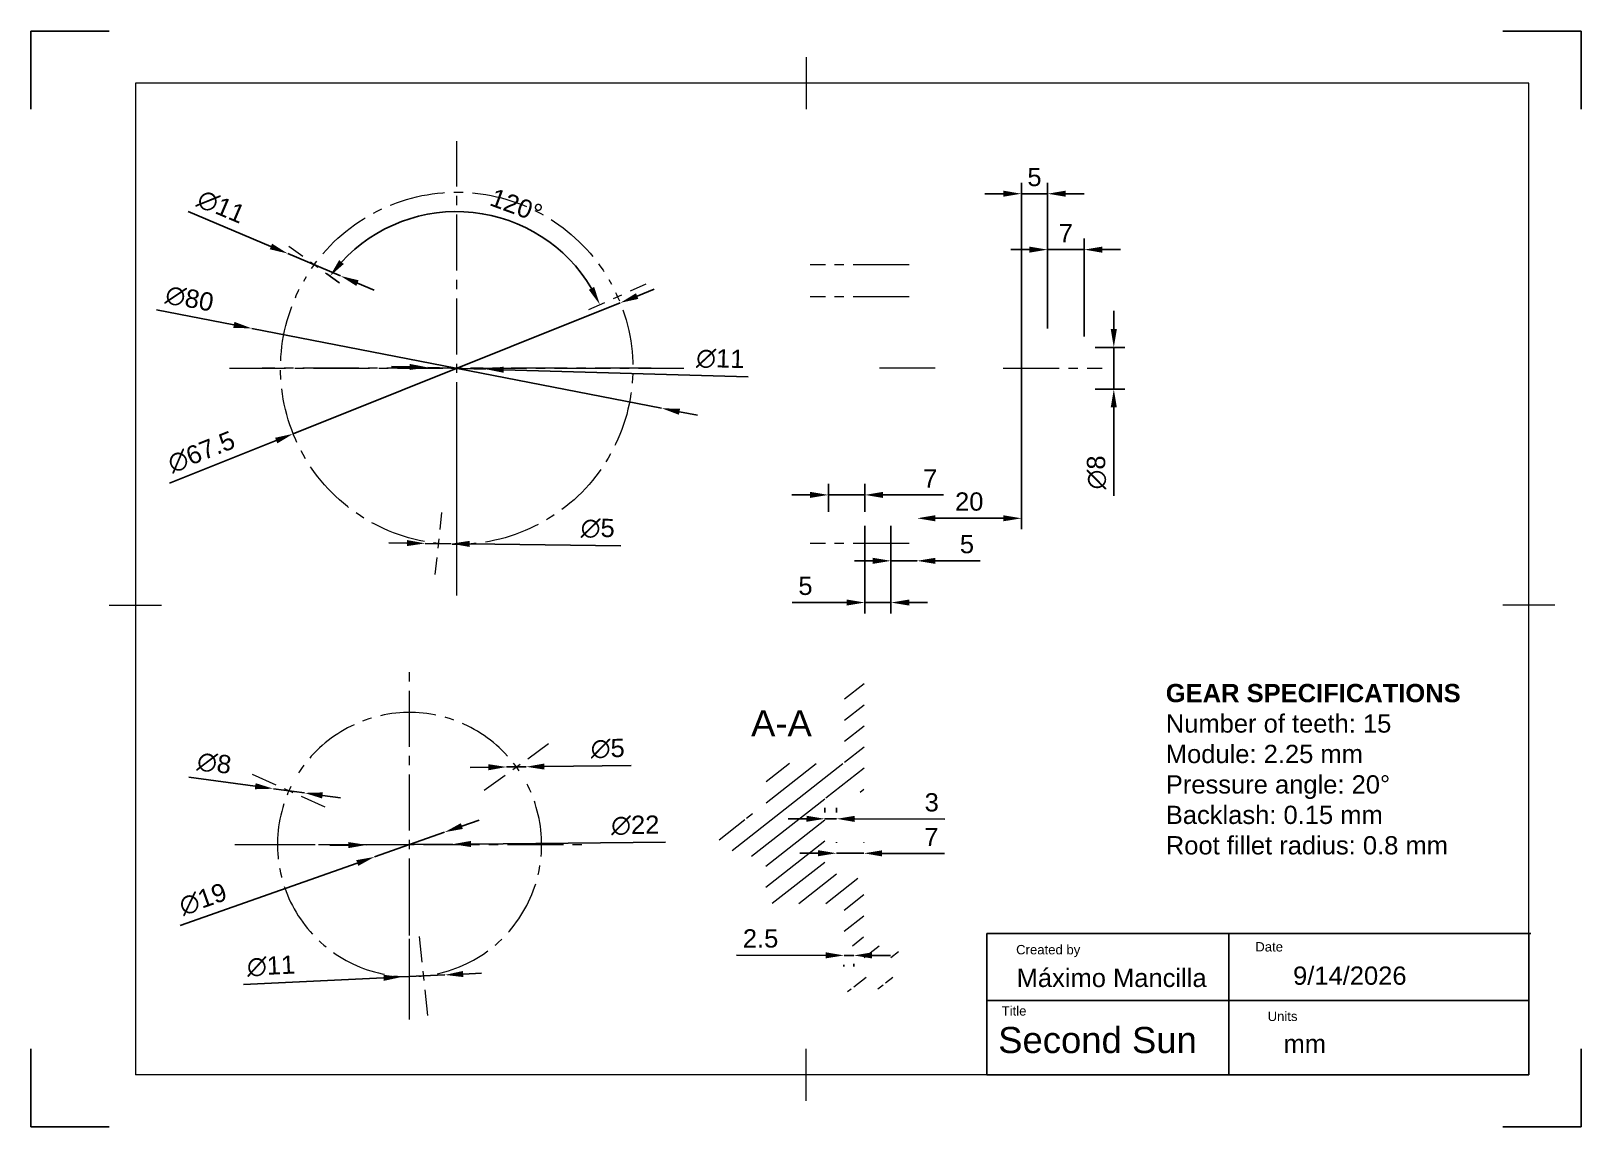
# Paper-space layout 'Sheet1' of a CAD drawing. Header units: millimetres. Extents: x 0 to 297, y 0 to 210.
import ezdxf
from ezdxf.enums import TextEntityAlignment as Align

# ---------------------------------------------------------------- set-up
doc = ezdxf.new("R2010")
doc.units = ezdxf.units.MM
doc.header["$LTSCALE"] = 0.75
doc.linetypes.add('CENTER2', pattern=[28.575, 19.05, -3.175, 3.175, -3.175])
for name, color, linetype, lineweight in [('BORDER', 7, 'Continuous', 18), ('FD_Dimensions', 7, 'Continuous', 18), ('Hatching', 7, 'Continuous', 18), ('Notes', 7, 'Continuous', 18), ('Smart Centers', 7, 'CENTER2', 18), ('TITLEBLOCK', 7, 'Continuous', 25), ('View Labels', 7, 'Continuous', 18)]:
    doc.layers.add(name, color=color, linetype=linetype, lineweight=lineweight)
doc.styles.add('FusionTitle', font='arial.ttf')
doc.styles.get("Standard").update_dxf_attribs({"font": 'arial.ttf'})
doc.dimstyles.new('Dim-ISO-25', dxfattribs={"dimtxt": 3.5, "dimasz": 3.5, "dimexe": 2.1, "dimexo": 2.1, "dimgap": 1.4, "dimtad": 1, "dimzin": 12, "dimdsep": 46, "dimtxsty": 'Standard', "dimcen": 0, "dimazin": 3, "dimtp": 0.1, "dimtm": 0.1, "dimtfac": 0.714286, "dimtmove": 0, "dimatfit": 3, "dimfxl": 1, "dimtzin": 12, "dimarcsym": 0})

# ---------------------------------------------------------------- blocks, each defined once
blk = doc.blocks.new('ISO_A4(L)_SHEET')
at = {"layer": 'BORDER'}
for p, q in [((148.5, 205), (148.5, 195)), ((287, 200), (20, 200)), ((20, 200), (20, 10)), ((287, 10), (287, 200)), ((15, 100), (25, 100)), ((292, 100), (282, 100)), ((148.5, 5), (148.5, 15)), ((287, 10), (20, 10))]:
    blk.add_line(p, q, dxfattribs=at)
at = {"layer": 'Defpoints'}
for p, q in [((0, 210), (0, 195)), ((15, 210), (0, 210)), ((297, 210), (282, 210)), ((297, 195), (297, 210)), ((0, 15), (0, 0)), ((297, 0), (297, 15)), ((0, 0), (15, 0)), ((282, 0), (297, 0))]:
    blk.add_line(p, q, dxfattribs=at)
blk = doc.blocks.new('*D25')
at = {"layer": 'Defpoints', "color": 0, "transparency": 16777216}
for p in [(42.3, 153.02), (120.83, 137.71)]:
    blk.add_point(p, dxfattribs=at)
at = {"layer": 'FD_Dimensions', "color": 0, "lineweight": -2, "transparency": 16777216}
for p, q in [((24.04, 156.58), (38.87, 153.69)), ((120.83, 137.71), (42.3, 153.02)), ((124.26, 137.04), (127.7, 136.37))]:
    blk.add_line(p, q, dxfattribs=at)
at = {"layer": 'FD_Dimensions', "color": 0, "transparency": 16777216}
for points in [[(38.98, 154.27), (38.76, 153.12), (42.3, 153.02)], [(124.37, 137.61), (124.15, 136.47), (120.83, 137.71)]]:
    blk.add_solid(points, dxfattribs=at)
at = {"layer": 'FD_Dimensions', "color": 0, "transparency": 16777216, "insert": (30.37, 158.7), "char_height": 3.5, "attachment_point": 5, "rotation": 348.9655}
blk.add_mtext('∅80', dxfattribs=at)
blk = doc.blocks.new('*U28')
at = {"layer": 'Smart Centers', "color": 0, "ltscale": 0.75, "transparency": 16777216}
blk.add_line((12, 0), (-7, 0), dxfattribs=at)
blk = doc.blocks.new('*U29')
at = {"layer": 'Smart Centers', "color": 0, "ltscale": 0.75, "transparency": 16777216}
blk.add_line((6, 0), (-6, 0), dxfattribs=at)
blk = doc.blocks.new('*U30')
at = {"layer": 'Smart Centers', "color": 0, "ltscale": 0.75, "transparency": 16777216}
blk.add_line((-6, 0), (13, 0), dxfattribs=at)
blk = doc.blocks.new('*U31')
at = {"layer": 'Smart Centers', "color": 0, "ltscale": 0.75, "transparency": 16777216}
blk.add_line((12, 0), (-7, 0), dxfattribs=at)
blk = doc.blocks.new('*D32')
at = {"layer": 'Defpoints', "color": 0, "transparency": 16777216}
for p in [(152.78, 121.11), (152.78, 115.8), (159.78, 115.8)]:
    blk.add_point(p, dxfattribs=at)
at = {"layer": 'FD_Dimensions', "color": 0, "lineweight": -2, "transparency": 16777216}
for p, q in [((152.78, 117.9), (152.78, 123.21)), ((159.78, 117.9), (159.78, 123.21)), ((149.28, 121.11), (145.78, 121.11)), ((152.78, 121.11), (159.78, 121.11)), ((163.28, 121.11), (174.83, 121.11))]:
    blk.add_line(p, q, dxfattribs=at)
at = {"layer": 'FD_Dimensions', "color": 0, "transparency": 16777216}
for points in [[(149.28, 121.7), (149.28, 120.53), (152.78, 121.11)], [(163.28, 121.7), (163.28, 120.53), (159.78, 121.11)]]:
    blk.add_solid(points, dxfattribs=at)
at = {"layer": 'FD_Dimensions', "color": 0, "transparency": 16777216, "insert": (172.3, 124.26), "char_height": 3.5, "attachment_point": 5}
blk.add_mtext('7', dxfattribs=at)
blk = doc.blocks.new('*D33')
at = {"layer": 'Defpoints', "color": 0, "transparency": 16777216}
for p in [(159.78, 117.3), (164.78, 117.3), (164.78, 100.49)]:
    blk.add_point(p, dxfattribs=at)
at = {"layer": 'FD_Dimensions', "color": 0, "lineweight": -2, "transparency": 16777216}
for p, q in [((159.78, 115.2), (159.78, 98.39)), ((164.78, 115.2), (164.78, 98.39)), ((156.28, 100.49), (145.84, 100.49)), ((164.78, 100.49), (159.78, 100.49)), ((168.28, 100.49), (171.78, 100.49))]:
    blk.add_line(p, q, dxfattribs=at)
at = {"layer": 'FD_Dimensions', "color": 0, "transparency": 16777216}
for points in [[(156.28, 101.07), (156.28, 99.91), (159.78, 100.49)], [(168.28, 101.07), (168.28, 99.91), (164.78, 100.49)]]:
    blk.add_solid(points, dxfattribs=at)
at = {"layer": 'FD_Dimensions', "color": 0, "transparency": 16777216, "insert": (148.4, 103.67), "char_height": 3.5, "attachment_point": 5}
blk.add_mtext('5', dxfattribs=at)
blk = doc.blocks.new('*D34')
at = {"layer": 'Defpoints', "color": 0, "transparency": 16777216}
for p in [(194.78, 178.82), (194.78, 150.87), (189.78, 140.12)]:
    blk.add_point(p, dxfattribs=at)
at = {"layer": 'FD_Dimensions', "color": 0, "lineweight": -2, "transparency": 16777216}
for p, q in [((186.28, 178.82), (182.78, 178.82)), ((189.78, 142.22), (189.78, 180.92)), ((189.78, 178.82), (194.78, 178.82)), ((194.78, 152.97), (194.78, 180.92)), ((198.28, 178.82), (201.78, 178.82))]:
    blk.add_line(p, q, dxfattribs=at)
at = {"layer": 'FD_Dimensions', "color": 0, "transparency": 16777216}
for points in [[(186.28, 179.41), (186.28, 178.24), (189.78, 178.82)], [(198.28, 179.41), (198.28, 178.24), (194.78, 178.82)]]:
    blk.add_solid(points, dxfattribs=at)
at = {"layer": 'FD_Dimensions', "color": 0, "transparency": 16777216, "insert": (192.28, 182), "char_height": 3.5, "attachment_point": 5}
blk.add_mtext('5', dxfattribs=at)
blk = doc.blocks.new('*D35')
at = {"layer": 'Defpoints', "color": 0, "transparency": 16777216}
for p in [(201.78, 168.11), (194.78, 150.87), (201.78, 149.37)]:
    blk.add_point(p, dxfattribs=at)
at = {"layer": 'FD_Dimensions', "color": 0, "lineweight": -2, "transparency": 16777216}
for p, q in [((194.78, 152.97), (194.78, 170.21)), ((201.78, 151.47), (201.78, 170.21)), ((191.28, 168.11), (187.78, 168.11)), ((194.78, 168.11), (201.78, 168.11)), ((205.28, 168.11), (208.78, 168.11))]:
    blk.add_line(p, q, dxfattribs=at)
at = {"layer": 'FD_Dimensions', "color": 0, "transparency": 16777216}
for points in [[(191.28, 168.69), (191.28, 167.52), (194.78, 168.11)], [(205.28, 168.69), (205.28, 167.52), (201.78, 168.11)]]:
    blk.add_solid(points, dxfattribs=at)
at = {"layer": 'FD_Dimensions', "color": 0, "transparency": 16777216, "insert": (198.28, 171.26), "char_height": 3.5, "attachment_point": 5}
blk.add_mtext('7', dxfattribs=at)
blk = doc.blocks.new('*D36')
at = {"layer": 'Defpoints', "color": 0, "transparency": 16777216}
for p in [(189.78, 156.42), (169.78, 116.63), (189.78, 116.63)]:
    blk.add_point(p, dxfattribs=at)
at = {"layer": 'FD_Dimensions', "color": 0, "lineweight": -2, "transparency": 16777216}
for p, q in [((189.78, 154.32), (189.78, 114.53)), ((173.28, 116.63), (186.28, 116.63))]:
    blk.add_line(p, q, dxfattribs=at)
at = {"layer": 'FD_Dimensions', "color": 0, "transparency": 16777216}
for points in [[(173.28, 117.22), (173.28, 116.05), (169.78, 116.63)], [(186.28, 117.22), (186.28, 116.05), (189.78, 116.63)]]:
    blk.add_solid(points, dxfattribs=at)
at = {"layer": 'FD_Dimensions', "color": 0, "transparency": 16777216, "insert": (179.78, 119.82), "char_height": 3.5, "attachment_point": 5}
blk.add_mtext('20', dxfattribs=at)
blk = doc.blocks.new('ISO_TITLEBLOCK 1')
at = {"layer": 'TITLEBLOCK'}
for p, q in [((0.39, 27.07), (-103.85, 27.07)), ((-103.85, 0), (-103.85, 27.07)), ((-57.45, -0.13), (-57.45, 26.93)), ((0, 0), (0, 27.07)), ((-103.85, 14.24), (-0.13, 14.24)), ((-103.85, 0), (0, 0))]:
    blk.add_line(p, q, dxfattribs=at)
at = {"layer": 'TITLEBLOCK', "style": 'FusionTitle'}
for s, p in [('Created by', (-98.24, 24.88)), ('Date', (-52.41, 25.43)), ('Title', (-101.01, 13.15)), ('Units', (-50.05, 12.11))]:
    blk.add_text(s, height=1.8, dxfattribs=at).set_placement(p, align=Align.TOP_LEFT)
blk.add_attdef('CREATED_DATE', text='', height=3.5, dxfattribs=at).set_placement((-23.42, 20.75), align=Align.TOP_RIGHT)
for tag, height, p in [('CREATED_BY', 3.5, (-98.14, 20.32)), ('TITLE_1', 5, (-101.67, 9.17))]:
    blk.add_attdef(tag, text='', height=height, dxfattribs=at).set_placement(p, align=Align.TOP_LEFT)
blk.add_attdef('Units', text='', height=3.5, dxfattribs=at).set_placement((-42.93, 7.7), align=Align.TOP_CENTER)
blk = doc.blocks.new('*D38')
at = {"layer": 'Defpoints', "color": 0, "transparency": 16777216}
for p in [(75.54, 111.83), (80.54, 111.77)]:
    blk.add_point(p, dxfattribs=at)
at = {"layer": 'FD_Dimensions', "color": 0, "lineweight": -2, "transparency": 16777216}
for p, q in [((72.04, 111.88), (68.54, 111.93)), ((75.54, 111.83), (80.54, 111.77)), ((113.01, 111.35), (84.04, 111.72))]:
    blk.add_line(p, q, dxfattribs=at)
at = {"layer": 'FD_Dimensions', "color": 0, "transparency": 16777216}
for points in [[(72.04, 112.46), (72.03, 111.3), (75.54, 111.83)], [(84.04, 112.31), (84.03, 111.14), (80.54, 111.77)]]:
    blk.add_solid(points, dxfattribs=at)
at = {"layer": 'FD_Dimensions', "color": 0, "transparency": 16777216, "insert": (108.59, 114.69), "char_height": 3.5, "attachment_point": 5, "rotation": 359.2537}
blk.add_mtext('∅5', dxfattribs=at)
blk = doc.blocks.new('*D39')
at = {"layer": 'Defpoints', "color": 0, "transparency": 16777216}
for p in [(76.07, 145.53), (87.06, 145.21)]:
    blk.add_point(p, dxfattribs=at)
at = {"layer": 'FD_Dimensions', "color": 0, "lineweight": -2, "transparency": 16777216}
for p, q in [((72.57, 145.63), (69.07, 145.73)), ((76.07, 145.53), (87.06, 145.21)), ((137.45, 143.73), (90.56, 145.1))]:
    blk.add_line(p, q, dxfattribs=at)
at = {"layer": 'FD_Dimensions', "color": 0, "transparency": 16777216}
for points in [[(72.59, 146.21), (72.55, 145.05), (76.07, 145.53)], [(90.58, 145.69), (90.54, 144.52), (87.06, 145.21)]]:
    blk.add_solid(points, dxfattribs=at)
at = {"layer": 'FD_Dimensions', "color": 0, "transparency": 16777216, "insert": (132.08, 147.17), "char_height": 3.5, "attachment_point": 5, "rotation": 358.3235}
blk.add_mtext('∅11', dxfattribs=at)
blk = doc.blocks.new('*D40')
at = {"layer": 'Defpoints', "color": 0, "transparency": 16777216}
for p in [(201.78, 149.37), (207.48, 149.37), (201.78, 141.37)]:
    blk.add_point(p, dxfattribs=at)
at = {"layer": 'FD_Dimensions', "color": 0, "lineweight": -2, "transparency": 16777216}
for p, q in [((207.48, 152.87), (207.48, 156.37)), ((203.88, 149.37), (209.58, 149.37)), ((207.48, 149.37), (207.48, 141.37)), ((203.88, 141.37), (209.58, 141.37)), ((207.48, 137.87), (207.48, 120.96))]:
    blk.add_line(p, q, dxfattribs=at)
at = {"layer": 'FD_Dimensions', "color": 0, "transparency": 16777216}
for points in [[(206.89, 152.87), (208.06, 152.87), (207.48, 149.37)], [(206.89, 137.87), (208.06, 137.87), (207.48, 141.37)]]:
    blk.add_solid(points, dxfattribs=at)
at = {"layer": 'FD_Dimensions', "color": 0, "transparency": 16777216, "insert": (204.19, 125.42), "char_height": 3.5, "attachment_point": 5, "rotation": 90}
blk.add_mtext('∅8', dxfattribs=at)
blk = doc.blocks.new('*D43')
at = {"layer": 'Defpoints', "color": 0, "transparency": 16777216}
for p in [(46.44, 64.82), (52.38, 64.01)]:
    blk.add_point(p, dxfattribs=at)
at = {"layer": 'FD_Dimensions', "color": 0, "lineweight": -2, "transparency": 16777216}
for p, q in [((30.25, 67.04), (42.97, 65.3)), ((52.38, 64.01), (46.44, 64.82)), ((55.85, 63.53), (59.32, 63.06))]:
    blk.add_line(p, q, dxfattribs=at)
at = {"layer": 'FD_Dimensions', "color": 0, "transparency": 16777216}
for points in [[(43.05, 65.88), (42.89, 64.72), (46.44, 64.82)], [(55.93, 64.11), (55.77, 62.95), (52.38, 64.01)]]:
    blk.add_solid(points, dxfattribs=at)
at = {"layer": 'FD_Dimensions', "color": 0, "transparency": 16777216, "insert": (35.11, 69.69), "char_height": 3.5, "attachment_point": 5, "rotation": 352.1871}
blk.add_mtext('∅8', dxfattribs=at)
blk = doc.blocks.new('*D44')
at = {"layer": 'Defpoints', "color": 0, "transparency": 16777216}
for p in [(64.29, 54.05), (80.78, 54.19)]:
    blk.add_point(p, dxfattribs=at)
at = {"layer": 'FD_Dimensions', "color": 0, "lineweight": -2, "transparency": 16777216}
for p, q in [((60.79, 54.02), (57.29, 53.99)), ((64.29, 54.05), (80.78, 54.19)), ((121.61, 54.55), (84.28, 54.22))]:
    blk.add_line(p, q, dxfattribs=at)
at = {"layer": 'FD_Dimensions', "color": 0, "transparency": 16777216}
for points in [[(60.78, 54.6), (60.79, 53.43), (64.29, 54.05)], [(84.28, 54.81), (84.29, 53.64), (80.78, 54.19)]]:
    blk.add_solid(points, dxfattribs=at)
at = {"layer": 'FD_Dimensions', "color": 0, "transparency": 16777216, "insert": (115.79, 57.79), "char_height": 3.5, "attachment_point": 5, "rotation": 0.5038}
blk.add_mtext('∅22', dxfattribs=at)
blk = doc.blocks.new('*D45')
at = {"layer": 'Defpoints', "color": 0, "transparency": 16777216}
for p in [(79.25, 56.49), (65.82, 51.75)]:
    blk.add_point(p, dxfattribs=at)
at = {"layer": 'FD_Dimensions', "color": 0, "lineweight": -2, "transparency": 16777216}
for p, q in [((79.25, 56.49), (65.82, 51.75)), ((82.55, 57.66), (85.85, 58.82)), ((28.58, 38.6), (62.52, 50.58))]:
    blk.add_line(p, q, dxfattribs=at)
at = {"layer": 'FD_Dimensions', "color": 0, "transparency": 16777216}
for points in [[(82.36, 58.21), (82.75, 57.11), (79.25, 56.49)], [(62.32, 51.13), (62.71, 50.03), (65.82, 51.75)]]:
    blk.add_solid(points, dxfattribs=at)
at = {"layer": 'FD_Dimensions', "color": 0, "transparency": 16777216, "insert": (32.96, 43.63), "char_height": 3.5, "attachment_point": 5, "rotation": 19.4481}
blk.add_mtext('∅19', dxfattribs=at)
blk = doc.blocks.new('*D49')
at = {"layer": 'Defpoints', "color": 0, "transparency": 16777216}
for p in [(91.14, 68.98), (94.89, 69.02)]:
    blk.add_point(p, dxfattribs=at)
at = {"layer": 'FD_Dimensions', "color": 0, "lineweight": -2, "transparency": 16777216}
for p, q in [((87.64, 68.94), (84.14, 68.89)), ((91.14, 68.98), (94.89, 69.02)), ((115.01, 69.26), (98.39, 69.06))]:
    blk.add_line(p, q, dxfattribs=at)
at = {"layer": 'FD_Dimensions', "color": 0, "transparency": 16777216}
for points in [[(87.63, 69.52), (87.64, 68.35), (91.14, 68.98)], [(98.38, 69.65), (98.39, 68.48), (94.89, 69.02)]]:
    blk.add_solid(points, dxfattribs=at)
at = {"layer": 'FD_Dimensions', "color": 0, "transparency": 16777216, "insert": (110.51, 72.49), "char_height": 3.5, "attachment_point": 5, "rotation": 0.6742}
blk.add_mtext('∅5', dxfattribs=at)
blk = doc.blocks.new('*D50')
at = {"layer": 'Defpoints', "color": 0, "transparency": 16777216}
for p in [(164.78, 108.48), (169.78, 108.48), (169.78, 108.48)]:
    blk.add_point(p, dxfattribs=at)
at = {"layer": 'FD_Dimensions', "color": 0, "lineweight": -2, "transparency": 16777216}
for p, q in [((161.28, 108.48), (157.78, 108.48)), ((164.78, 108.48), (169.78, 108.48)), ((173.28, 108.48), (181.9, 108.48))]:
    blk.add_line(p, q, dxfattribs=at)
at = {"layer": 'FD_Dimensions', "color": 0, "transparency": 16777216}
for points in [[(161.28, 109.06), (161.28, 107.9), (164.78, 108.48)], [(173.28, 109.06), (173.28, 107.9), (169.78, 108.48)]]:
    blk.add_solid(points, dxfattribs=at)
at = {"layer": 'FD_Dimensions', "color": 0, "transparency": 16777216, "insert": (179.34, 111.66), "char_height": 3.5, "attachment_point": 5}
blk.add_mtext('5', dxfattribs=at)
blk = doc.blocks.new('*U51')
at = {"layer": 'Smart Centers', "color": 0, "ltscale": 0.75, "transparency": 16777216}
for p, q in [((0, 2.68), (0, 43.5)), ((-43.5, 0), (-2.68, 0)), ((2.68, 0), (43.5, 0)), ((0, -43.5), (0, -2.68))]:
    blk.add_line(p, q, dxfattribs=at)
at = {"layer": 'Smart Centers', "color": 0, "linetype": 'Continuous', "ltscale": 0.75, "transparency": 16777216}
for p, q in [((-0.89, 0), (0.89, 0)), ((0, -0.89), (0, 0.89))]:
    blk.add_line(p, q, dxfattribs=at)
blk = doc.blocks.new('*U52')
at = {"layer": 'Smart Centers', "color": 0, "ltscale": 0.75, "transparency": 16777216}
blk.add_line((12, 0), (-7, 0), dxfattribs=at)
blk = doc.blocks.new('*U54')
at = {"layer": 'Smart Centers', "color": 0, "ltscale": 0.75, "transparency": 16777216}
for p, q in [((33.28, 14.82), (36.31, 16.17)), ((25.35, 11.29), (28.39, 12.64))]:
    blk.add_line(p, q, dxfattribs=at)
at = {"layer": 'Smart Centers', "color": 0, "linetype": 'Continuous', "ltscale": 0.75, "transparency": 16777216}
blk.add_line((30.02, 13.36), (31.65, 14.09), dxfattribs=at)
at = {"layer": 'Smart Centers', "color": 0, "linetype": 'Continuous', "ltscale": 0.75, "transparency": 16777216, "extrusion": (0, 0, -1)}
blk.add_arc((0, 0), 33.75, 154.4849, 157.5169, dxfattribs=at)
blk = doc.blocks.new('*U55')
at = {"layer": 'Smart Centers', "color": 0, "ltscale": 0.75, "transparency": 16777216}
for p, q in [((-2.9, -27.6), (-3.25, -30.9)), ((-3.81, -36.23), (-4.16, -39.53))]:
    blk.add_line(p, q, dxfattribs=at)
at = {"layer": 'Smart Centers', "color": 0, "linetype": 'Continuous', "ltscale": 0.75, "transparency": 16777216}
blk.add_line((-3.44, -32.68), (-3.62, -34.45), dxfattribs=at)
at = {"layer": 'Smart Centers', "color": 0, "linetype": 'Continuous', "ltscale": 0.75, "transparency": 16777216, "extrusion": (0, 0, -1)}
blk.add_arc((0, 0), 33.75, 274.4849, 277.5169, dxfattribs=at)
blk = doc.blocks.new('*U56')
at = {"layer": 'Smart Centers', "color": 0, "ltscale": 0.75, "transparency": 16777216}
for p, q in [((-29.47, 21.41), (-32.16, 23.36)), ((-22.45, 16.31), (-25.14, 18.26))]:
    blk.add_line(p, q, dxfattribs=at)
at = {"layer": 'Smart Centers', "color": 0, "linetype": 'Continuous', "ltscale": 0.75, "transparency": 16777216}
blk.add_line((-26.58, 19.31), (-28.03, 20.36), dxfattribs=at)
at = {"layer": 'Smart Centers', "color": 0, "linetype": 'Continuous', "ltscale": 0.75, "transparency": 16777216, "extrusion": (0, 0, -1)}
blk.add_arc((0, 0), 33.75, 34.4849, 37.5169, dxfattribs=at)
blk = doc.blocks.new('*U53')
at = {"layer": 'Smart Centers', "color": 0, "ltscale": 0.75, "transparency": 16777216, "extrusion": (0, 0, -1)}
for start, end in [(40.55, 151.4519), (280.55, 31.4519), (160.55, 271.4519)]:
    blk.add_arc((0, 0), 33.75, start, end, dxfattribs=at)
at = {"layer": 'Smart Centers', "color": 0, "ltscale": 0.75, "transparency": 16777216}
for name in ['*U56', '*U54', '*U55']:
    blk.add_blockref(name, (0, 0), dxfattribs=at)
blk = doc.blocks.new('*D57')
at = {"layer": 'Defpoints', "color": 0, "transparency": 16777216}
for p in [(112.9, 157.91), (50.23, 132.82)]:
    blk.add_point(p, dxfattribs=at)
at = {"layer": 'FD_Dimensions', "color": 0, "lineweight": -2, "transparency": 16777216}
for p, q in [((116.15, 159.21), (119.39, 160.52)), ((112.9, 157.91), (50.23, 132.82)), ((26.57, 123.34), (46.98, 131.52))]:
    blk.add_line(p, q, dxfattribs=at)
at = {"layer": 'FD_Dimensions', "color": 0, "transparency": 16777216}
for points in [[(115.93, 159.76), (116.36, 158.67), (112.9, 157.91)], [(46.77, 132.06), (47.2, 130.98), (50.23, 132.82)]]:
    blk.add_solid(points, dxfattribs=at)
at = {"layer": 'FD_Dimensions', "color": 0, "transparency": 16777216, "insert": (32.65, 129.32), "char_height": 3.5, "attachment_point": 5, "rotation": 21.8235}
blk.add_mtext('∅67.5', dxfattribs=at)
blk = doc.blocks.new('*D58')
at = {"layer": 'Defpoints', "color": 0, "transparency": 16777216}
for p in [(74.3, 174.51), (53.54, 165.73), (54.98, 164.68), (109.95, 158), (106.92, 156.65)]:
    blk.add_point(p, dxfattribs=at)
at = {"layer": 'FD_Dimensions', "color": 0, "lineweight": -2, "transparency": 16777216}
blk.add_line((56.68, 163.45), (58.97, 161.79), dxfattribs=at)
blk.add_arc((81.57, 145.37), 30.03, 30.68, 137.3181, dxfattribs=at)
at = {"layer": 'FD_Dimensions', "color": 0, "transparency": 16777216}
for points in [[(59.94, 165.36), (59.04, 166.1), (57.27, 163.02)], [(107.91, 160.96), (106.88, 160.42), (109, 157.58)]]:
    blk.add_solid(points, dxfattribs=at)
at = {"layer": 'FD_Dimensions', "color": 0, "transparency": 16777216, "insert": (93, 176.56), "char_height": 3.5, "attachment_point": 5, "rotation": 339.8715}
blk.add_mtext('120°', dxfattribs=at)
blk = doc.blocks.new('*D59')
at = {"layer": 'Defpoints', "color": 0, "transparency": 16777216}
for p in [(49.2, 167.35), (59.33, 163.06)]:
    blk.add_point(p, dxfattribs=at)
at = {"layer": 'FD_Dimensions', "color": 0, "lineweight": -2, "transparency": 16777216}
for p, q in [((30.11, 175.44), (45.97, 168.72)), ((59.33, 163.06), (49.2, 167.35)), ((62.55, 161.69), (65.77, 160.33))]:
    blk.add_line(p, q, dxfattribs=at)
at = {"layer": 'FD_Dimensions', "color": 0, "transparency": 16777216}
for points in [[(46.2, 169.25), (45.75, 168.18), (49.2, 167.35)], [(62.78, 162.23), (62.32, 161.16), (59.33, 163.06)]]:
    blk.add_solid(points, dxfattribs=at)
at = {"layer": 'FD_Dimensions', "color": 0, "transparency": 16777216, "insert": (36.43, 176.33), "char_height": 3.5, "attachment_point": 5, "rotation": 337.0295}
blk.add_mtext('∅11', dxfattribs=at)
blk = doc.blocks.new('*D60')
at = {"layer": 'Defpoints', "color": 0, "transparency": 16777216}
for p in [(71.06, 28.75), (79.3, 29.14)]:
    blk.add_point(p, dxfattribs=at)
at = {"layer": 'FD_Dimensions', "color": 0, "lineweight": -2, "transparency": 16777216}
for p, q in [((40.69, 27.29), (67.56, 28.58)), ((79.3, 29.14), (71.06, 28.75)), ((82.8, 29.31), (86.29, 29.48))]:
    blk.add_line(p, q, dxfattribs=at)
at = {"layer": 'FD_Dimensions', "color": 0, "transparency": 16777216}
for points in [[(82.77, 29.89), (82.83, 28.73), (79.3, 29.14)], [(67.54, 29.16), (67.59, 28), (71.06, 28.75)]]:
    blk.add_solid(points, dxfattribs=at)
at = {"layer": 'FD_Dimensions', "color": 0, "transparency": 16777216, "insert": (46, 30.83), "char_height": 3.5, "attachment_point": 5, "rotation": 2.7486}
blk.add_mtext('∅11', dxfattribs=at)
blk = doc.blocks.new('*D61')
at = {"layer": 'Defpoints', "color": 0, "transparency": 16777216}
for p in [(155.79, 33.17), (157.66, 33.37), (157.66, 32.88)]:
    blk.add_point(p, dxfattribs=at)
at = {"layer": 'FD_Dimensions', "color": 0, "lineweight": -2, "transparency": 16777216}
for p, q in [((152.29, 32.89), (135.16, 32.93)), ((157.66, 32.88), (155.79, 32.88)), ((161.16, 32.87), (164.66, 32.86)), ((155.78, 31.07), (155.78, 30.78)), ((157.66, 31.27), (157.66, 30.78))]:
    blk.add_line(p, q, dxfattribs=at)
at = {"layer": 'FD_Dimensions', "color": 0, "transparency": 16777216}
for points in [[(152.29, 33.47), (152.28, 32.31), (155.79, 32.88)], [(161.16, 33.45), (161.16, 32.29), (157.66, 32.88)]]:
    blk.add_solid(points, dxfattribs=at)
at = {"layer": 'FD_Dimensions', "color": 0, "transparency": 16777216, "insert": (139.8, 36.11), "char_height": 3.5, "attachment_point": 5, "rotation": 359.8675}
blk.add_mtext('2.5', dxfattribs=at)
blk = doc.blocks.new('*D62')
at = {"layer": 'Defpoints', "color": 0, "transparency": 16777216}
for p in [(152.09, 58.17), (154.34, 58.17), (154.35, 59.05)]:
    blk.add_point(p, dxfattribs=at)
at = {"layer": 'FD_Dimensions', "color": 0, "lineweight": -2, "transparency": 16777216}
for p, q in [((152.1, 60.27), (152.1, 61.15)), ((154.35, 60.27), (154.35, 61.15)), ((148.6, 59.06), (145.1, 59.07)), ((152.1, 59.05), (154.35, 59.05)), ((157.85, 59.04), (175.13, 59))]:
    blk.add_line(p, q, dxfattribs=at)
at = {"layer": 'FD_Dimensions', "color": 0, "transparency": 16777216}
for points in [[(148.6, 59.64), (148.59, 58.48), (152.1, 59.05)], [(157.85, 59.62), (157.84, 58.45), (154.35, 59.05)]]:
    blk.add_solid(points, dxfattribs=at)
at = {"layer": 'FD_Dimensions', "color": 0, "transparency": 16777216, "insert": (172.59, 62.19), "char_height": 3.5, "attachment_point": 5, "rotation": 359.8675}
blk.add_mtext('3', dxfattribs=at)
blk = doc.blocks.new('*D63')
at = {"layer": 'Defpoints', "color": 0, "transparency": 16777216}
for p in [(154.33, 52.35), (159.58, 52.44), (159.58, 52.34)]:
    blk.add_point(p, dxfattribs=at)
at = {"layer": 'FD_Dimensions', "color": 0, "lineweight": -2, "transparency": 16777216}
for p, q in [((154.34, 54.45), (154.34, 54.55)), ((159.59, 54.44), (159.59, 54.54)), ((150.83, 52.46), (147.33, 52.47)), ((154.33, 52.45), (159.58, 52.44)), ((163.08, 52.43), (175.05, 52.4))]:
    blk.add_line(p, q, dxfattribs=at)
at = {"layer": 'FD_Dimensions', "color": 0, "transparency": 16777216}
for points in [[(150.83, 53.04), (150.83, 51.88), (154.33, 52.45)], [(163.08, 53.01), (163.08, 51.85), (159.58, 52.44)]]:
    blk.add_solid(points, dxfattribs=at)
at = {"layer": 'FD_Dimensions', "color": 0, "transparency": 16777216, "insert": (172.52, 55.56), "char_height": 3.5, "attachment_point": 5, "rotation": 359.8675}
blk.add_mtext('7', dxfattribs=at)
blk = doc.blocks.new('*U72')
at = {"layer": 'Smart Centers', "color": 0, "ltscale": 0.75, "transparency": 16777216}
for p, q in [((0, 2.68), (0, 33.5)), ((-33.5, 0), (-2.68, 0)), ((2.68, 0), (33.5, 0)), ((0, -33.5), (0, -2.68))]:
    blk.add_line(p, q, dxfattribs=at)
at = {"layer": 'Smart Centers', "color": 0, "linetype": 'Continuous', "ltscale": 0.75, "transparency": 16777216}
for p, q in [((-0.89, 0), (0.89, 0)), ((0, -0.89), (0, 0.89))]:
    blk.add_line(p, q, dxfattribs=at)
blk = doc.blocks.new('*U73')
at = {"layer": 'Smart Centers', "color": 0, "ltscale": 0.75, "transparency": 16777216}
for p, q in [((0, 2.68), (0, 11.75)), ((-11.75, 0), (-2.68, 0)), ((2.68, 0), (11.75, 0)), ((0, -11.75), (0, -2.68))]:
    blk.add_line(p, q, dxfattribs=at)
at = {"layer": 'Smart Centers', "color": 0, "linetype": 'Continuous', "ltscale": 0.75, "transparency": 16777216}
for p, q in [((-0.89, 0), (0.89, 0)), ((0, -0.89), (0, 0.89))]:
    blk.add_line(p, q, dxfattribs=at)
blk = doc.blocks.new('*U87')
at = {"layer": 'Smart Centers', "color": 0, "ltscale": 0.75, "transparency": 16777216}
for p, q in [((-2.9, -27.6), (-3.25, -30.9)), ((-3.81, -36.23), (-4.16, -39.53))]:
    blk.add_line(p, q, dxfattribs=at)
at = {"layer": 'Smart Centers', "color": 0, "linetype": 'Continuous', "ltscale": 0.75, "transparency": 16777216}
blk.add_line((-3.44, -32.68), (-3.62, -34.45), dxfattribs=at)
at = {"layer": 'Smart Centers', "color": 0, "linetype": 'Continuous', "ltscale": 0.75, "transparency": 16777216, "extrusion": (0, 0, -1)}
blk.add_arc((0, 0), 33.75, 274.4849, 277.5169, dxfattribs=at)
blk = doc.blocks.new('*U88')
at = {"layer": 'Smart Centers', "color": 0, "ltscale": 0.75, "transparency": 16777216}
for p, q in [((-29.47, 21.41), (-32.16, 23.36)), ((-22.45, 16.31), (-25.14, 18.26))]:
    blk.add_line(p, q, dxfattribs=at)
at = {"layer": 'Smart Centers', "color": 0, "linetype": 'Continuous', "ltscale": 0.75, "transparency": 16777216}
blk.add_line((-26.58, 19.31), (-28.03, 20.36), dxfattribs=at)
at = {"layer": 'Smart Centers', "color": 0, "linetype": 'Continuous', "ltscale": 0.75, "transparency": 16777216, "extrusion": (0, 0, -1)}
blk.add_arc((0, 0), 33.75, 34.4849, 37.5169, dxfattribs=at)
blk = doc.blocks.new('*U89')
at = {"layer": 'Smart Centers', "color": 0, "ltscale": 0.75, "transparency": 16777216}
for p, q in [((33.28, 14.82), (36.31, 16.17)), ((25.35, 11.29), (28.39, 12.64))]:
    blk.add_line(p, q, dxfattribs=at)
at = {"layer": 'Smart Centers', "color": 0, "linetype": 'Continuous', "ltscale": 0.75, "transparency": 16777216}
blk.add_line((30.02, 13.36), (31.65, 14.09), dxfattribs=at)
at = {"layer": 'Smart Centers', "color": 0, "linetype": 'Continuous', "ltscale": 0.75, "transparency": 16777216, "extrusion": (0, 0, -1)}
blk.add_arc((0, 0), 33.75, 154.4849, 157.5169, dxfattribs=at)
blk = doc.blocks.new('*U90')
at = {"layer": 'Smart Centers', "color": 0, "ltscale": 0.75, "transparency": 16777216}
for p, q in [((0, 2.68), (0, 37.25)), ((-2.68, 0), (-37.25, 0)), ((37.25, 0), (2.68, 0)), ((0, -37.25), (0, -2.68))]:
    blk.add_line(p, q, dxfattribs=at)
at = {"layer": 'Smart Centers', "color": 0, "linetype": 'Continuous', "ltscale": 0.75, "transparency": 16777216}
for p, q in [((0.89, 0), (-0.89, 0)), ((0, -0.89), (0, 0.89))]:
    blk.add_line(p, q, dxfattribs=at)
blk = doc.blocks.new('*U86')
at = {"layer": 'Smart Centers', "color": 0, "ltscale": 0.75, "transparency": 16777216, "extrusion": (0, 0, -1)}
for start, end in [(40.55, 151.4519), (280.55, 31.4519), (160.55, 271.4519)]:
    blk.add_arc((0, 0), 33.75, start, end, dxfattribs=at)
at = {"layer": 'Smart Centers', "color": 0, "ltscale": 0.75, "transparency": 16777216}
for name in ['*U90', '*U88', '*U89', '*U87']:
    blk.add_blockref(name, (0, 0), dxfattribs=at)
blk = doc.blocks.new('*U108')
at = {"layer": 'Smart Centers', "color": 0, "ltscale": 0.75, "transparency": 16777216}
for p, q in [((1.85, -17.59), (2.37, -22.51)), ((2.93, -27.84), (3.44, -32.76))]:
    blk.add_line(p, q, dxfattribs=at)
at = {"layer": 'Smart Centers', "color": 0, "linetype": 'Continuous', "ltscale": 0.75, "transparency": 16777216}
blk.add_line((2.55, -24.29), (2.74, -26.06), dxfattribs=at)
blk.add_arc((0, 0), 25.31, 273.9796, 278.0223, dxfattribs=at)
blk = doc.blocks.new('*U109')
at = {"layer": 'Smart Centers', "color": 0, "ltscale": 0.75, "transparency": 16777216}
for p, q in [((22.65, 16.45), (26.65, 19.36)), ((14.31, 10.4), (18.31, 13.3))]:
    blk.add_line(p, q, dxfattribs=at)
at = {"layer": 'Smart Centers', "color": 0, "linetype": 'Continuous', "ltscale": 0.75, "transparency": 16777216}
blk.add_line((19.76, 14.35), (21.2, 15.4), dxfattribs=at)
blk.add_arc((0, 0), 25.31, 33.9796, 38.0223, dxfattribs=at)
blk = doc.blocks.new('*U110')
at = {"layer": 'Smart Centers', "color": 0, "ltscale": 0.75, "transparency": 16777216}
for p, q in [((-25.57, 11.38), (-30.09, 13.4)), ((-16.16, 7.19), (-20.68, 9.21))]:
    blk.add_line(p, q, dxfattribs=at)
at = {"layer": 'Smart Centers', "color": 0, "linetype": 'Continuous', "ltscale": 0.75, "transparency": 16777216}
blk.add_line((-22.31, 9.93), (-23.94, 10.66), dxfattribs=at)
blk.add_arc((0, 0), 25.31, 153.9796, 158.0223, dxfattribs=at)
blk = doc.blocks.new('*U111')
at = {"layer": 'Smart Centers', "color": 0, "ltscale": 0.75, "transparency": 16777216}
for p, q in [((0, 2.68), (0, 28.81)), ((-28.81, 0), (-2.68, 0)), ((2.68, 0), (28.81, 0)), ((0, -28.81), (0, -2.68))]:
    blk.add_line(p, q, dxfattribs=at)
at = {"layer": 'Smart Centers', "color": 0, "linetype": 'Continuous', "ltscale": 0.75, "transparency": 16777216}
for p, q in [((-0.89, 0), (0.89, 0)), ((0, -0.89), (0, 0.89))]:
    blk.add_line(p, q, dxfattribs=at)
blk = doc.blocks.new('*U107')
at = {"layer": 'Smart Centers', "color": 0, "ltscale": 0.75, "transparency": 16777216}
for start, end in [(42.0676, 149.9343), (282.0676, 29.9343), (162.0676, 269.9343)]:
    blk.add_arc((0, 0), 25.31, start, end, dxfattribs=at)
for name in ['*U111', '*U109', '*U110', '*U108']:
    blk.add_blockref(name, (0, 0), dxfattribs=at)

psp = doc.layouts.new('Sheet1')

# ---------------------------------------------------------------- hatches: boundary and pattern name
at = {"layer": 'Hatching'}
h = psp.add_hatch(dxfattribs=at)
h.set_pattern_fill('ANSI31', color=256, angle=353.131, style=0)
h.paths.add_polyline_path([(159.5209, 26.4865), (163.2709, 26.4778), (163.2735, 27.603), (168.5235, 27.5908), (168.5261, 28.7162), (157.6512, 28.7414), (157.646, 26.4908), (155.771, 26.4951), (155.7697, 25.9326), (159.5196, 25.9239)], flags=0)
h.paths.add_polyline_path([(154.3581, 64.1743), (159.6081, 64.1622), (159.6584, 85.9187), (155.9084, 85.9274), (155.8707, 69.6578), (140.8708, 69.6925), (140.8485, 60.0714), (137.0986, 60.0801), (137.0959, 58.9482), (131.846, 58.9603), (131.8322, 53.0107), (137.0822, 52.9985), (137.0796, 51.8666), (140.8296, 51.858), (140.8088, 42.8633), (155.8087, 42.8286), (155.79, 34.7442), (157.665, 34.7398), (157.6598, 32.4893), (168.5348, 32.4641), (168.5374, 33.5895), (163.2874, 33.6016), (163.29, 34.7268), (159.54, 34.7355), (159.5699, 47.6805), (154.32, 47.6926), (154.3226, 48.819), (152.0726, 48.8242), (152.1055, 63.0531), (154.3555, 63.0479)], flags=0)

# ---------------------------------------------------------------- block references
at = {"layer": 'BORDER'}
psp.add_blockref('ISO_A4(L)_SHEET', (0, 0), dxfattribs=at)
at = {"layer": 'Smart Centers', "ltscale": 0.75}
for name, p in [('*U51', (81.5651, 145.3667)), ('*U86', (81.5651, 145.3667)), ('*U53', (81.5651, 145.3667)), ('*U52', (156.2792, 165.2049)), ('*U28', (156.2792, 159.0935)), ('*U29', (167.2792, 145.3667)), ('*U30', (192.2792, 145.3667)), ('*U31', (156.2792, 111.8016)), ('*U72', (72.5347, 54.1201)), ('*U107', (72.5347, 54.1201)), ('*U73', (72.5347, 54.1201))]:
    psp.add_blockref(name, p, dxfattribs=at)
at = {"layer": 'TITLEBLOCK'}
psp.add_blockref('ISO_TITLEBLOCK 1', (287, 10), dxfattribs=at).add_auto_attribs({'CREATED_BY': 'Máximo Mancilla', 'TITLE_1': 'Second Sun', 'CREATED_DATE': '9/14/2026', 'Units': 'mm'})

# ---------------------------------------------------------------- texts
at = {"layer": 'Notes', "insert": (217.4428, 84.8992), "char_height": 3.5, "attachment_point": 1}
psp.add_mtext_dynamic_manual_height_columns('{\\fArial|b1|i0|c0|p34;GEAR SPECIFICATIONS^J}Number of teeth: 15^JModule: 2.25 mm^JPressure angle: 20°^JBacklash: 0.15 mm^JRoot fillet radius: 0.8 mm', width=60.153265, gutter_width=17.5, heights=[0], dxfattribs=at)
at = {"layer": 'View Labels', "insert": (143.7936, 74.8565), "char_height": 5, "width": 14.164393, "attachment_point": 8}
psp.add_mtext('A-A', dxfattribs=at)

# ---------------------------------------------------------------- dimensions: what is measured, and where the dimension line sits
at = {"layer": 'FD_Dimensions'}
for base, p1, p2, angle, override, picture, middle, dimtype in [((194.7792, 178.8241), (189.7792, 140.1221), (194.7792, 150.8667), 180, {"dimlfac": -1}, '*D34', (192.2792, 178.8241), 160), ((201.7792, 168.1074), (194.7792, 150.8667), (201.7792, 149.3667), 180, {"dimlfac": -1}, '*D35', (198.2792, 168.1074), 160), ((152.7792, 121.1135), (159.7792, 115.8016), (152.7792, 115.8016), 180, {"dimlfac": -1}, '*D32', (172.2983, 121.1135), 161), ((164.7792, 100.4909), (159.7792, 117.3016), (164.7792, 117.3016), 0, {"dimlfac": -1}, '*D33', (148.3976, 100.4909), 161), ((154.3462, 59.0454), (152.0942, 58.1747), (154.3442, 58.172), 179.867536, {"dimlfac": -1.333333}, '*D62', (172.5791, 59.0032), 160), ((159.581, 52.4395), (154.3307, 52.3483), (159.5807, 52.3362), 179.867536, {"dimlfac": -1.333333}, '*D63', (172.5147, 52.4096), 160), ((157.6607, 32.8776), (155.7864, 33.1653), (157.6619, 33.3705), 179.867536, {"dimlfac": -1.333333}, '*D61', (139.7879, 32.9189), 160)]:
    dim = psp.add_linear_dim(base=base, p1=p1, p2=p2, angle=angle, dimstyle='Dim-ISO-25', override=override, dxfattribs=at)
    dim.commit()
    dim.dimension.update_dxf_attribs({"geometry": picture, "text_midpoint": middle, "dimtype": dimtype})
for p1, p2, override, picture, middle in [((59.325, 163.0584), (49.1972, 167.3513), {"dimlfac": -1}, '*D59', (35.1503, 173.3053)), ((120.8256, 137.7107), (42.3046, 153.0227), {"dimlfac": -1}, '*D25', (29.7365, 155.4735)), ((112.8964, 157.9132), (50.2339, 132.8202), {"dimlfac": -1, "dimclrd": 0, "dimclre": 0}, '*D57', (33.8677, 126.2664)), ((76.0675, 145.5276), (87.0628, 145.2058), {"dimlfac": -1}, '*D39', (131.9836, 143.891)), ((75.537, 111.8342), (80.5365, 111.769), {"dimlfac": -1}, '*D38', (108.5494, 111.4041)), ((91.1379, 68.9767), (94.8876, 69.0208), {"dimlfac": -1.333333}, '*D49', (110.5466, 69.2051)), ((52.3826, 64.0074), (46.4383, 64.823), {"dimlfac": -1.333333}, '*D43', (34.6644, 66.4386)), ((64.2851, 54.0475), (80.7844, 54.1926), {"dimlfac": -1.333333}, '*D44', (115.8197, 54.5007)), ((79.2532, 56.4924), (65.8163, 51.7478), {"dimlfac": -1.333333}, '*D45', (34.0578, 40.5339)), ((79.3013, 29.1441), (71.0608, 28.7485), {"dimlfac": -1.333333, "dimclrd": 0, "dimclre": 0}, '*D60', (46.1574, 27.5529))]:
    dim = psp.add_diameter_dim_2p(p1=p1, p2=p2, dimstyle='Dim-ISO-25', override=override, dxfattribs=at)
    dim.commit()
    dim.dimension.update_dxf_attribs({"geometry": picture, "text_midpoint": middle, "dimtype": 163})
dim = psp.add_angular_dim_2l(base=(74.3, 174.5075), line1=((54.9835, 164.68), (53.5387, 165.7297)), line2=((106.9162, 156.6532), (109.9502, 158.004)), dimstyle='Dim-ISO-25', override={"dimlfac": -1}, dxfattribs=at)
dim.commit()
dim.dimension.update_dxf_attribs({"geometry": '*D58', "text_midpoint": (91.9002, 173.5652), "dimtype": 162})
for base, p1, p2, picture, middle in [((189.7792, 116.6317), (169.7792, 116.6317), (189.7792, 156.4226), '*D36', (179.7792, 119.8187)), ((169.7792, 108.4796), (164.7792, 108.4796), (169.7792, 108.4796), '*D50', (179.3395, 111.6595))]:
    dim = psp.add_linear_dim(base=base, p1=p1, p2=p2, dimstyle='Dim-ISO-25', override={"dimlfac": -1, "dimclrd": 0, "dimclre": 0}, dxfattribs=at)
    dim.commit()
    dim.dimension.update_dxf_attribs({"geometry": picture, "text_midpoint": middle})
dim = psp.add_linear_dim(base=(207.4773, 149.3667), p1=(201.7792, 141.3667), p2=(201.7792, 149.3667), angle=90, text='∅<>', dimstyle='Dim-ISO-25', override={"dimlfac": -1}, dxfattribs=at)
dim.commit()
dim.dimension.update_dxf_attribs({"geometry": '*D40', "text_midpoint": (207.4773, 125.4173), "dimtype": 161})

doc.saveas('drawing.dxf')
